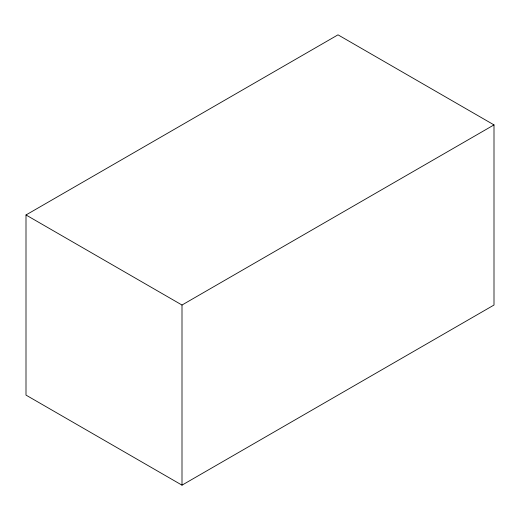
<?xml version="1.0" encoding="UTF-8"?>
<svg xmlns="http://www.w3.org/2000/svg" width="520" height="520" viewBox="0 0 520 520"><rect width="100%" height="100%" fill="white"/><g stroke="black" fill="none" stroke-linecap="round" stroke-linejoin="round"><path stroke-width="0.78" d="M26 214.968L338 34.834L494 124.898L494 305.032L182 485.166L26 395.103L26 214.968L182 305.032L494 124.898M182 305.032L182 485.166"/></g></svg>
